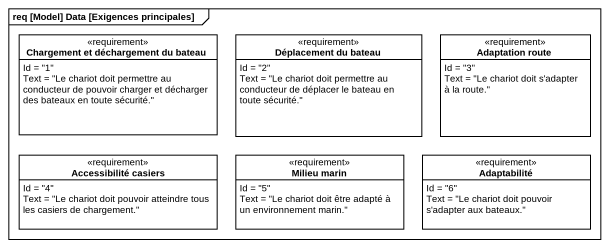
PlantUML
@startuml
mainframe req [Model] Data [Exigences principales]
hide circle
hide empty members
class "Chargement et déchargement du bateau" as Chargement_et_déchargement <<requirement>> {
  Id = "1"
  Text = "Le chariot doit permettre au conducteur de pouvoir charger et décharger des bateaux en toute sécurité."
}
class "Déplacement du bateau" as Déplacement_du_bateau <<requirement>> {
  Id = "2"
  Text = "Le chariot doit permettre au conducteur de déplacer le bateau en toute sécurité."
}
class "Adaptation route" as Adaptation_route <<requirement>> {
  Id = "3"
  Text = "Le chariot doit s'adapter à la route."
}
class "Accessibilité casiers" as Accessibilité_casiers <<requirement>> {
  Id = "4"
  Text = "Le chariot doit pouvoir atteindre tous les casiers de chargement."
}
class "Milieu marin" as Milieu_marin <<requirement>> {
  Id = "5"
  Text = "Le chariot doit être adapté à un environnement marin."
}
class Adaptabilité <<requirement>> {
  Id = "6"
  Text = "Le chariot doit pouvoir s'adapter aux bateaux."
}
@enduml
